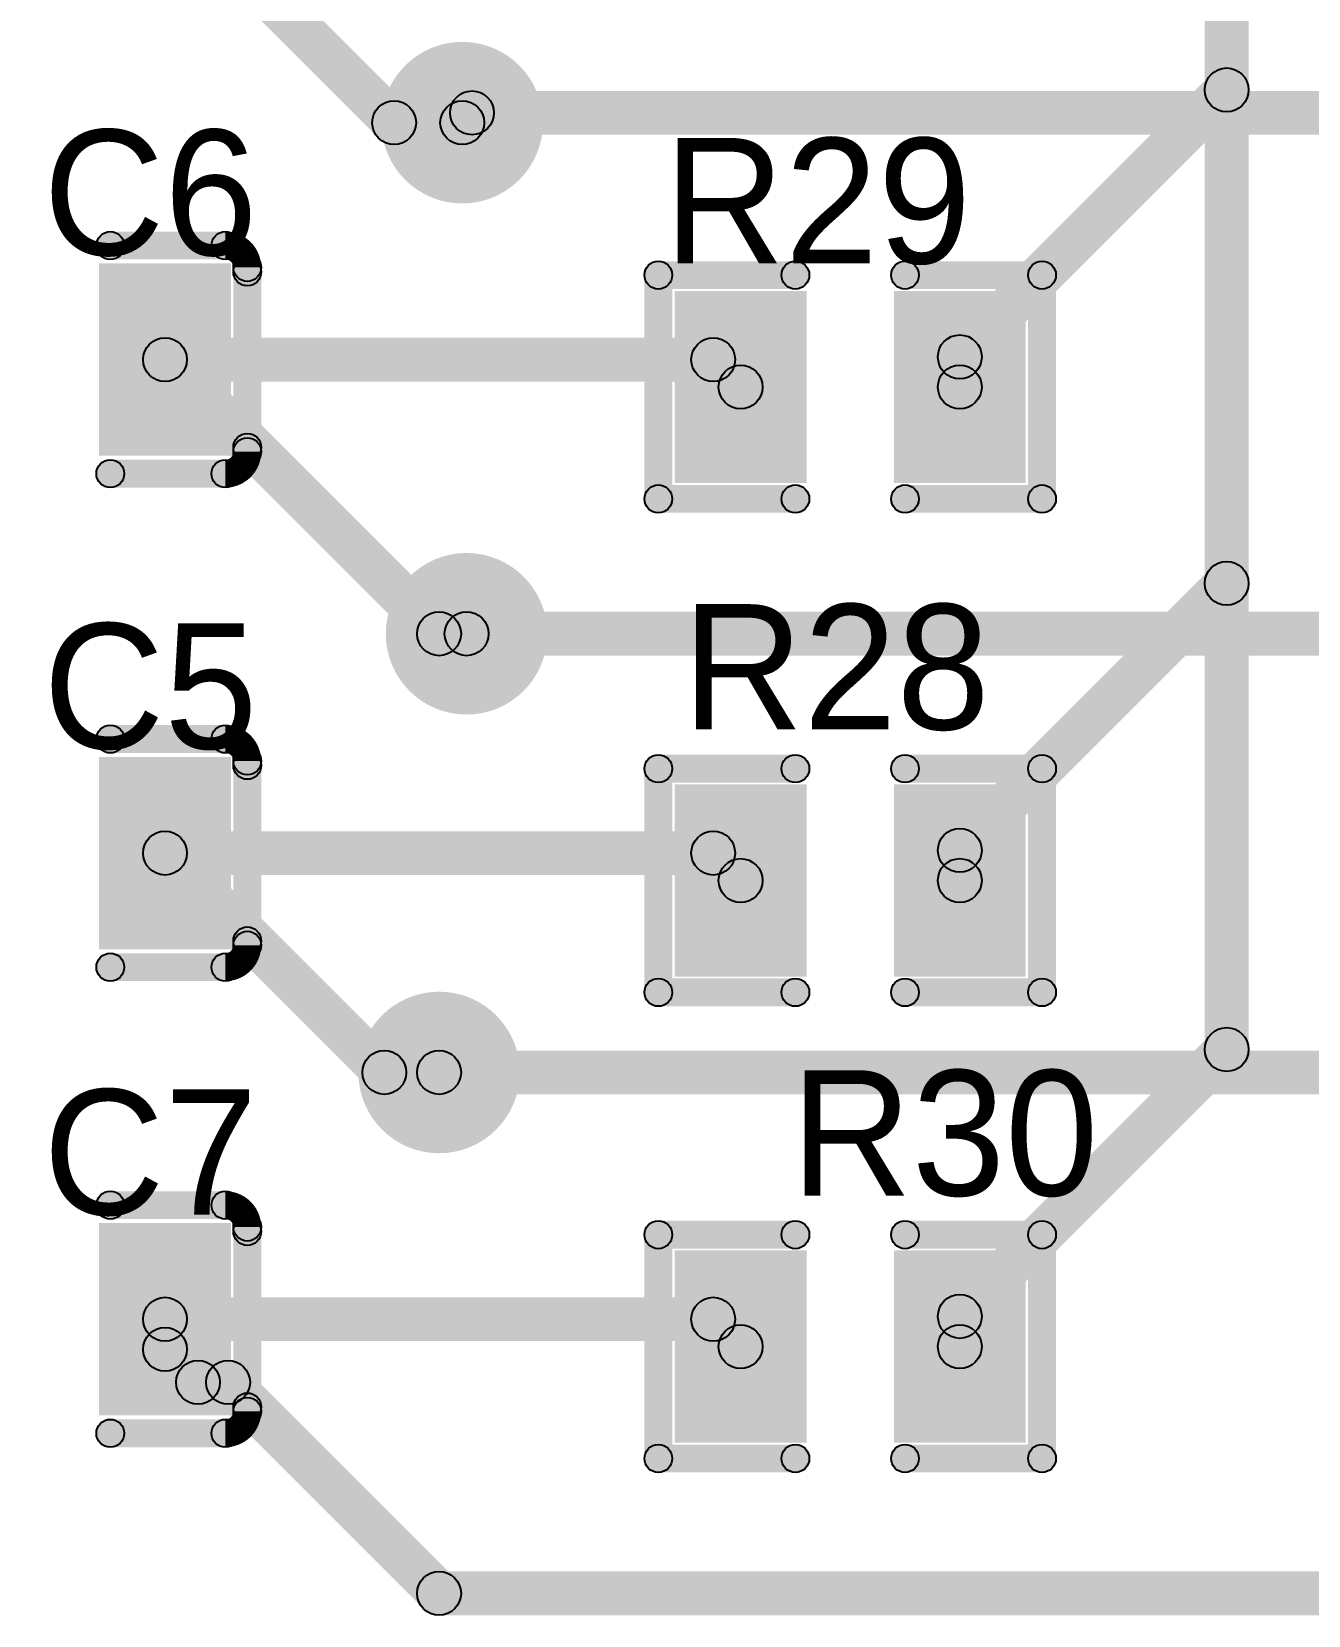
# Model space of a CAD drawing. Header units: millimetres. Extents: x 1.24 to 8.03, y 2.12 to 7.05.
# Drawn here: x 6.192 to 6.651, y 5.287 to 5.856 of the extents above; entities that cross this region are included whole.
import ezdxf

# ---------------------------------------------------------------- set-up
doc = ezdxf.new("R2010")
doc.units = ezdxf.units.MM
doc.header["$MEASUREMENT"] = 0
for name, color, linetype in [('BottomLayer', 5, 'Continuous'), ('BottomSolder', 6, 'Continuous'), ('TopLayer', 1, 'Continuous'), ('TopOverlay', 2, 'Continuous'), ('TopPaste', 8, 'Continuous'), ('TopSolder', 216, 'Continuous'), ('ViaHoleLayer', 16, 'Continuous')]:
    doc.layers.add(name, color=color, linetype=linetype)

# ---------------------------------------------------------------- blocks, each defined once
blk = doc.blocks.new('C0805_32')
at = {"layer": 'TopLayer'}
for points in [[(-0.059055, 0.030512), (-0.019685, 0.030512), (-0.019685, -0.030512), (-0.059055, -0.030512)], [(0.019685, 0.030512), (0.059055, 0.030512), (0.059055, -0.030512), (0.019685, -0.030512)]]:
    blk.add_hatch(color=1, dxfattribs=at).paths.add_polyline_path(points)
at = {"layer": 'TopOverlay'}
h = blk.add_hatch(color=2, dxfattribs=at)
edge = h.paths.add_edge_path()
edge.add_arc((-0.061023, 0.040945), 0.005, 0, 360)
h = blk.add_hatch(color=2, dxfattribs=at)
edge = h.paths.add_edge_path()
edge.add_arc((-0.061023, 0.040945), 0.005, 0, 360)
for points in [[(-0.061023, 0.035945), (-0.061023, 0.045945), (-0.019685, 0.045945), (-0.019685, 0.035945)], [(0.019685, 0.035945), (0.019685, 0.045945), (0.061023, 0.045945), (0.061023, 0.035945)], [(-0.063899, 0.031497), (-0.073899, 0.031497), (-0.073899, 0.033069), (-0.063899, 0.033069)], [(-0.063899, 0.031497), (-0.073899, 0.031497), (-0.073899, 0.032281), (-0.063899, 0.032281)], [(-0.073899, 0.031497), (-0.063899, 0.031497), (-0.063898, -0.031497), (-0.073898, -0.031497)], [(0.073899, 0.031497), (0.063899, 0.031497), (0.063899, 0.033069), (0.073899, 0.033069)], [(0.073899, -0.031496), (0.063899, -0.031496), (0.063899, 0.031497), (0.073899, 0.031497)], [(-0.063898, -0.03307), (-0.073898, -0.03307), (-0.073898, -0.031497), (-0.063898, -0.031497)], [(0.073899, -0.033069), (0.063899, -0.033069), (0.063899, -0.031496), (0.073899, -0.031496)], [(-0.061023, -0.045945), (-0.061023, -0.035945), (-0.019685, -0.035945), (-0.019685, -0.045945)], [(0.019685, -0.045945), (0.019685, -0.035945), (0.061023, -0.035945), (0.061023, -0.045945)]]:
    blk.add_hatch(color=2, dxfattribs=at).paths.add_polyline_path(points)
h = blk.add_hatch(color=2, dxfattribs=at)
edge = h.paths.add_edge_path()
edge.add_arc((-0.019685, 0.040945), 0.005, 0, 360)
h = blk.add_hatch(color=2, dxfattribs=at)
edge = h.paths.add_edge_path()
edge.add_arc((0.019685, 0.040945), 0.005, 0, 360)
h = blk.add_hatch(color=2, dxfattribs=at)
edge = h.paths.add_edge_path()
edge.add_arc((0.061023, 0.040945), 0.005, 0, 360)
h = blk.add_hatch(color=2, dxfattribs=at)
edge = h.paths.add_edge_path()
edge.add_arc((0.061023, 0.040945), 0.005, 0, 360)
h = blk.add_hatch(color=2, dxfattribs=at)
edge = h.paths.add_edge_path()
edge.add_arc((-0.068899, 0.033069), 0.005, 0, 360)
h = blk.add_hatch(color=2, dxfattribs=at)
edge = h.paths.add_edge_path()
edge.add_arc((-0.068899, 0.033069), 0.005, 0, 360)
h = blk.add_hatch(color=2, dxfattribs=at)
edge = h.paths.add_edge_path()
edge.add_arc((-0.068899, 0.032281), 0.005, 0, 360)
h = blk.add_hatch(color=2, dxfattribs=at)
edge = h.paths.add_edge_path()
edge.add_arc((-0.068899, 0.031497), 0.005, 0, 360)
h = blk.add_hatch(color=2, dxfattribs=at)
edge = h.paths.add_edge_path()
edge.add_arc((-0.068899, 0.031497), 0.005, 0, 360)
h = blk.add_hatch(color=2, dxfattribs=at)
edge = h.paths.add_edge_path()
edge.add_arc((-0.068899, 0.031497), 0.005, 0, 360)
h = blk.add_hatch(color=2, dxfattribs=at)
edge = h.paths.add_edge_path()
edge.add_arc((0.068899, 0.033069), 0.005, 0, 360)
h = blk.add_hatch(color=2, dxfattribs=at)
edge = h.paths.add_edge_path()
edge.add_arc((0.068899, 0.033069), 0.005, 0, 360)
h = blk.add_hatch(color=2, dxfattribs=at)
edge = h.paths.add_edge_path()
edge.add_arc((0.068899, 0.031497), 0.005, 0, 360)
h = blk.add_hatch(color=2, dxfattribs=at)
edge = h.paths.add_edge_path()
edge.add_arc((0.068899, 0.031497), 0.005, 0, 360)
h = blk.add_hatch(color=2, dxfattribs=at)
edge = h.paths.add_edge_path()
edge.add_arc((-0.068898, -0.031497), 0.005, 0, 360)
h = blk.add_hatch(color=2, dxfattribs=at)
edge = h.paths.add_edge_path()
edge.add_arc((-0.068898, -0.031497), 0.005, 0, 360)
h = blk.add_hatch(color=2, dxfattribs=at)
edge = h.paths.add_edge_path()
edge.add_arc((-0.068898, -0.03307), 0.005, 0, 360)
h = blk.add_hatch(color=2, dxfattribs=at)
edge = h.paths.add_edge_path()
edge.add_arc((-0.068898, -0.03307), 0.005, 0, 360)
h = blk.add_hatch(color=2, dxfattribs=at)
edge = h.paths.add_edge_path()
edge.add_arc((0.068899, -0.031496), 0.005, 0, 360)
h = blk.add_hatch(color=2, dxfattribs=at)
edge = h.paths.add_edge_path()
edge.add_arc((0.068899, -0.031496), 0.005, 0, 360)
h = blk.add_hatch(color=2, dxfattribs=at)
edge = h.paths.add_edge_path()
edge.add_arc((0.068899, -0.033069), 0.005, 0, 360)
h = blk.add_hatch(color=2, dxfattribs=at)
edge = h.paths.add_edge_path()
edge.add_arc((0.068899, -0.033069), 0.005, 0, 360)
h = blk.add_hatch(color=2, dxfattribs=at)
edge = h.paths.add_edge_path()
edge.add_arc((-0.061023, -0.040945), 0.005, 0, 360)
h = blk.add_hatch(color=2, dxfattribs=at)
edge = h.paths.add_edge_path()
edge.add_arc((-0.061023, -0.040945), 0.005, 0, 360)
h = blk.add_hatch(color=2, dxfattribs=at)
edge = h.paths.add_edge_path()
edge.add_arc((-0.019685, -0.040945), 0.005, 0, 360)
h = blk.add_hatch(color=2, dxfattribs=at)
edge = h.paths.add_edge_path()
edge.add_arc((0.019685, -0.040945), 0.005, 0, 360)
h = blk.add_hatch(color=2, dxfattribs=at)
edge = h.paths.add_edge_path()
edge.add_arc((0.061023, -0.040945), 0.005, 0, 360)
h = blk.add_hatch(color=2, dxfattribs=at)
edge = h.paths.add_edge_path()
edge.add_arc((0.061023, -0.040945), 0.005, 0, 360)
at = {"layer": 'TopPaste'}
for points in [[(-0.059055, 0.030512), (-0.019685, 0.030512), (-0.019685, -0.030512), (-0.059055, -0.030512)], [(0.019685, 0.030512), (0.059055, 0.030512), (0.059055, -0.030512), (0.019685, -0.030512)]]:
    blk.add_hatch(color=8, dxfattribs=at).paths.add_polyline_path(points)
at = {"layer": 'TopSolder'}
for points in [[(-0.063055, 0.034512), (-0.015685, 0.034512), (-0.015685, -0.034512), (-0.063055, -0.034512)], [(0.015685, 0.034512), (0.063055, 0.034512), (0.063055, -0.034512), (0.015685, -0.034512)]]:
    blk.add_hatch(color=216, dxfattribs=at).paths.add_polyline_path(points)
at = {"layer": 'TopOverlay', "const_width": 0.01}
for points in [[(-0.068899, 0.033069, -0.4142136), (-0.061023, 0.040945)], [(0.061023, 0.040945, -0.4142136), (0.068899, 0.033069)], [(-0.061023, -0.040945, -0.4142136), (-0.068898, -0.03307)], [(0.068899, -0.033069, -0.4142136), (0.061023, -0.040945)]]:
    blk.add_lwpolyline(points, format="xyb", dxfattribs=at)
at = {"layer": 'TopOverlay'}
for centre in [(-0.061023, 0.040945), (-0.061023, 0.040945), (-0.019685, 0.040945), (0.019685, 0.040945), (0.061023, 0.040945), (0.061023, 0.040945), (-0.068899, 0.033069), (-0.068899, 0.033069), (-0.068899, 0.032281), (-0.068899, 0.031497), (-0.068899, 0.031497), (-0.068899, 0.031497), (0.068899, 0.033069), (0.068899, 0.033069), (0.068899, 0.031497), (0.068899, 0.031497), (-0.068898, -0.031497), (-0.068898, -0.031497), (-0.068898, -0.03307), (-0.068898, -0.03307), (0.068899, -0.031496), (0.068899, -0.031496), (0.068899, -0.033069), (0.068899, -0.033069), (-0.061023, -0.040945), (-0.061023, -0.040945), (-0.019685, -0.040945), (0.019685, -0.040945), (0.061023, -0.040945), (0.061023, -0.040945)]:
    blk.add_circle(centre, 0.005, dxfattribs=at)
blk = doc.blocks.new('C0805_33')
at = {"layer": 'TopLayer'}
for points in [[(-0.059055, 0.030512), (-0.019685, 0.030512), (-0.019685, -0.030512), (-0.059055, -0.030512)], [(0.019685, 0.030512), (0.059055, 0.030512), (0.059055, -0.030512), (0.019685, -0.030512)]]:
    blk.add_hatch(color=1, dxfattribs=at).paths.add_polyline_path(points)
at = {"layer": 'TopOverlay'}
h = blk.add_hatch(color=2, dxfattribs=at)
edge = h.paths.add_edge_path()
edge.add_arc((-0.061023, 0.040945), 0.005, 0, 360)
h = blk.add_hatch(color=2, dxfattribs=at)
edge = h.paths.add_edge_path()
edge.add_arc((-0.061023, 0.040945), 0.005, 0, 360)
for points in [[(-0.061023, 0.035945), (-0.061023, 0.045945), (-0.019685, 0.045945), (-0.019685, 0.035945)], [(0.019685, 0.035945), (0.019685, 0.045945), (0.061023, 0.045945), (0.061023, 0.035945)], [(-0.063899, 0.031497), (-0.073899, 0.031497), (-0.073899, 0.033069), (-0.063899, 0.033069)], [(-0.063899, 0.031497), (-0.073899, 0.031497), (-0.073899, 0.032281), (-0.063899, 0.032281)], [(-0.073899, 0.031497), (-0.063899, 0.031497), (-0.063898, -0.031497), (-0.073898, -0.031497)], [(0.073899, 0.031497), (0.063899, 0.031497), (0.063899, 0.033069), (0.073899, 0.033069)], [(0.073899, -0.031496), (0.063899, -0.031496), (0.063899, 0.031497), (0.073899, 0.031497)], [(-0.063898, -0.03307), (-0.073898, -0.03307), (-0.073898, -0.031497), (-0.063898, -0.031497)], [(0.073899, -0.033069), (0.063899, -0.033069), (0.063899, -0.031496), (0.073899, -0.031496)], [(-0.061023, -0.045945), (-0.061023, -0.035945), (-0.019685, -0.035945), (-0.019685, -0.045945)], [(0.019685, -0.045945), (0.019685, -0.035945), (0.061023, -0.035945), (0.061023, -0.045945)]]:
    blk.add_hatch(color=2, dxfattribs=at).paths.add_polyline_path(points)
h = blk.add_hatch(color=2, dxfattribs=at)
edge = h.paths.add_edge_path()
edge.add_arc((-0.019685, 0.040945), 0.005, 0, 360)
h = blk.add_hatch(color=2, dxfattribs=at)
edge = h.paths.add_edge_path()
edge.add_arc((0.019685, 0.040945), 0.005, 0, 360)
h = blk.add_hatch(color=2, dxfattribs=at)
edge = h.paths.add_edge_path()
edge.add_arc((0.061023, 0.040945), 0.005, 0, 360)
h = blk.add_hatch(color=2, dxfattribs=at)
edge = h.paths.add_edge_path()
edge.add_arc((0.061023, 0.040945), 0.005, 0, 360)
h = blk.add_hatch(color=2, dxfattribs=at)
edge = h.paths.add_edge_path()
edge.add_arc((-0.068899, 0.033069), 0.005, 0, 360)
h = blk.add_hatch(color=2, dxfattribs=at)
edge = h.paths.add_edge_path()
edge.add_arc((-0.068899, 0.033069), 0.005, 0, 360)
h = blk.add_hatch(color=2, dxfattribs=at)
edge = h.paths.add_edge_path()
edge.add_arc((-0.068899, 0.032281), 0.005, 0, 360)
h = blk.add_hatch(color=2, dxfattribs=at)
edge = h.paths.add_edge_path()
edge.add_arc((-0.068899, 0.031497), 0.005, 0, 360)
h = blk.add_hatch(color=2, dxfattribs=at)
edge = h.paths.add_edge_path()
edge.add_arc((-0.068899, 0.031497), 0.005, 0, 360)
h = blk.add_hatch(color=2, dxfattribs=at)
edge = h.paths.add_edge_path()
edge.add_arc((-0.068899, 0.031497), 0.005, 0, 360)
h = blk.add_hatch(color=2, dxfattribs=at)
edge = h.paths.add_edge_path()
edge.add_arc((0.068899, 0.033069), 0.005, 0, 360)
h = blk.add_hatch(color=2, dxfattribs=at)
edge = h.paths.add_edge_path()
edge.add_arc((0.068899, 0.033069), 0.005, 0, 360)
h = blk.add_hatch(color=2, dxfattribs=at)
edge = h.paths.add_edge_path()
edge.add_arc((0.068899, 0.031497), 0.005, 0, 360)
h = blk.add_hatch(color=2, dxfattribs=at)
edge = h.paths.add_edge_path()
edge.add_arc((0.068899, 0.031497), 0.005, 0, 360)
h = blk.add_hatch(color=2, dxfattribs=at)
edge = h.paths.add_edge_path()
edge.add_arc((-0.068898, -0.031497), 0.005, 0, 360)
h = blk.add_hatch(color=2, dxfattribs=at)
edge = h.paths.add_edge_path()
edge.add_arc((-0.068898, -0.031497), 0.005, 0, 360)
h = blk.add_hatch(color=2, dxfattribs=at)
edge = h.paths.add_edge_path()
edge.add_arc((-0.068898, -0.03307), 0.005, 0, 360)
h = blk.add_hatch(color=2, dxfattribs=at)
edge = h.paths.add_edge_path()
edge.add_arc((-0.068898, -0.03307), 0.005, 0, 360)
h = blk.add_hatch(color=2, dxfattribs=at)
edge = h.paths.add_edge_path()
edge.add_arc((0.068899, -0.031496), 0.005, 0, 360)
h = blk.add_hatch(color=2, dxfattribs=at)
edge = h.paths.add_edge_path()
edge.add_arc((0.068899, -0.031496), 0.005, 0, 360)
h = blk.add_hatch(color=2, dxfattribs=at)
edge = h.paths.add_edge_path()
edge.add_arc((0.068899, -0.033069), 0.005, 0, 360)
h = blk.add_hatch(color=2, dxfattribs=at)
edge = h.paths.add_edge_path()
edge.add_arc((0.068899, -0.033069), 0.005, 0, 360)
h = blk.add_hatch(color=2, dxfattribs=at)
edge = h.paths.add_edge_path()
edge.add_arc((-0.061023, -0.040945), 0.005, 0, 360)
h = blk.add_hatch(color=2, dxfattribs=at)
edge = h.paths.add_edge_path()
edge.add_arc((-0.061023, -0.040945), 0.005, 0, 360)
h = blk.add_hatch(color=2, dxfattribs=at)
edge = h.paths.add_edge_path()
edge.add_arc((-0.019685, -0.040945), 0.005, 0, 360)
h = blk.add_hatch(color=2, dxfattribs=at)
edge = h.paths.add_edge_path()
edge.add_arc((0.019685, -0.040945), 0.005, 0, 360)
h = blk.add_hatch(color=2, dxfattribs=at)
edge = h.paths.add_edge_path()
edge.add_arc((0.061023, -0.040945), 0.005, 0, 360)
h = blk.add_hatch(color=2, dxfattribs=at)
edge = h.paths.add_edge_path()
edge.add_arc((0.061023, -0.040945), 0.005, 0, 360)
at = {"layer": 'TopPaste'}
for points in [[(-0.059055, 0.030512), (-0.019685, 0.030512), (-0.019685, -0.030512), (-0.059055, -0.030512)], [(0.019685, 0.030512), (0.059055, 0.030512), (0.059055, -0.030512), (0.019685, -0.030512)]]:
    blk.add_hatch(color=8, dxfattribs=at).paths.add_polyline_path(points)
at = {"layer": 'TopSolder'}
for points in [[(-0.063055, 0.034512), (-0.015685, 0.034512), (-0.015685, -0.034512), (-0.063055, -0.034512)], [(0.015685, 0.034512), (0.063055, 0.034512), (0.063055, -0.034512), (0.015685, -0.034512)]]:
    blk.add_hatch(color=216, dxfattribs=at).paths.add_polyline_path(points)
at = {"layer": 'TopOverlay', "const_width": 0.01}
for points in [[(-0.068899, 0.033069, -0.4142136), (-0.061023, 0.040945)], [(0.061023, 0.040945, -0.4142136), (0.068899, 0.033069)], [(-0.061023, -0.040945, -0.4142136), (-0.068898, -0.03307)], [(0.068899, -0.033069, -0.4142136), (0.061023, -0.040945)]]:
    blk.add_lwpolyline(points, format="xyb", dxfattribs=at)
at = {"layer": 'TopOverlay'}
for centre in [(-0.061023, 0.040945), (-0.061023, 0.040945), (-0.019685, 0.040945), (0.019685, 0.040945), (0.061023, 0.040945), (0.061023, 0.040945), (-0.068899, 0.033069), (-0.068899, 0.033069), (-0.068899, 0.032281), (-0.068899, 0.031497), (-0.068899, 0.031497), (-0.068899, 0.031497), (0.068899, 0.033069), (0.068899, 0.033069), (0.068899, 0.031497), (0.068899, 0.031497), (-0.068898, -0.031497), (-0.068898, -0.031497), (-0.068898, -0.03307), (-0.068898, -0.03307), (0.068899, -0.031496), (0.068899, -0.031496), (0.068899, -0.033069), (0.068899, -0.033069), (-0.061023, -0.040945), (-0.061023, -0.040945), (-0.019685, -0.040945), (0.019685, -0.040945), (0.061023, -0.040945), (0.061023, -0.040945)]:
    blk.add_circle(centre, 0.005, dxfattribs=at)
blk = doc.blocks.new('C0805_34')
at = {"layer": 'TopLayer'}
for points in [[(-0.059055, 0.030512), (-0.019685, 0.030512), (-0.019685, -0.030512), (-0.059055, -0.030512)], [(0.019685, 0.030512), (0.059055, 0.030512), (0.059055, -0.030512), (0.019685, -0.030512)]]:
    blk.add_hatch(color=1, dxfattribs=at).paths.add_polyline_path(points)
at = {"layer": 'TopOverlay'}
h = blk.add_hatch(color=2, dxfattribs=at)
edge = h.paths.add_edge_path()
edge.add_arc((-0.061023, 0.040945), 0.005, 0, 360)
h = blk.add_hatch(color=2, dxfattribs=at)
edge = h.paths.add_edge_path()
edge.add_arc((-0.061023, 0.040945), 0.005, 0, 360)
for points in [[(-0.061023, 0.035945), (-0.061023, 0.045945), (-0.019685, 0.045945), (-0.019685, 0.035945)], [(0.019685, 0.035945), (0.019685, 0.045945), (0.061023, 0.045945), (0.061023, 0.035945)], [(-0.063899, 0.031497), (-0.073899, 0.031497), (-0.073899, 0.033069), (-0.063899, 0.033069)], [(-0.063899, 0.031497), (-0.073899, 0.031497), (-0.073899, 0.032281), (-0.063899, 0.032281)], [(-0.073899, 0.031497), (-0.063899, 0.031497), (-0.063898, -0.031497), (-0.073898, -0.031497)], [(0.073899, 0.031497), (0.063899, 0.031497), (0.063899, 0.033069), (0.073899, 0.033069)], [(0.073899, -0.031496), (0.063899, -0.031496), (0.063899, 0.031497), (0.073899, 0.031497)], [(-0.063898, -0.03307), (-0.073898, -0.03307), (-0.073898, -0.031497), (-0.063898, -0.031497)], [(0.073899, -0.033069), (0.063899, -0.033069), (0.063899, -0.031496), (0.073899, -0.031496)], [(-0.061023, -0.045945), (-0.061023, -0.035945), (-0.019685, -0.035945), (-0.019685, -0.045945)], [(0.019685, -0.045945), (0.019685, -0.035945), (0.061023, -0.035945), (0.061023, -0.045945)]]:
    blk.add_hatch(color=2, dxfattribs=at).paths.add_polyline_path(points)
h = blk.add_hatch(color=2, dxfattribs=at)
edge = h.paths.add_edge_path()
edge.add_arc((-0.019685, 0.040945), 0.005, 0, 360)
h = blk.add_hatch(color=2, dxfattribs=at)
edge = h.paths.add_edge_path()
edge.add_arc((0.019685, 0.040945), 0.005, 0, 360)
h = blk.add_hatch(color=2, dxfattribs=at)
edge = h.paths.add_edge_path()
edge.add_arc((0.061023, 0.040945), 0.005, 0, 360)
h = blk.add_hatch(color=2, dxfattribs=at)
edge = h.paths.add_edge_path()
edge.add_arc((0.061023, 0.040945), 0.005, 0, 360)
h = blk.add_hatch(color=2, dxfattribs=at)
edge = h.paths.add_edge_path()
edge.add_arc((-0.068899, 0.033069), 0.005, 0, 360)
h = blk.add_hatch(color=2, dxfattribs=at)
edge = h.paths.add_edge_path()
edge.add_arc((-0.068899, 0.033069), 0.005, 0, 360)
h = blk.add_hatch(color=2, dxfattribs=at)
edge = h.paths.add_edge_path()
edge.add_arc((-0.068899, 0.032281), 0.005, 0, 360)
h = blk.add_hatch(color=2, dxfattribs=at)
edge = h.paths.add_edge_path()
edge.add_arc((-0.068899, 0.031497), 0.005, 0, 360)
h = blk.add_hatch(color=2, dxfattribs=at)
edge = h.paths.add_edge_path()
edge.add_arc((-0.068899, 0.031497), 0.005, 0, 360)
h = blk.add_hatch(color=2, dxfattribs=at)
edge = h.paths.add_edge_path()
edge.add_arc((-0.068899, 0.031497), 0.005, 0, 360)
h = blk.add_hatch(color=2, dxfattribs=at)
edge = h.paths.add_edge_path()
edge.add_arc((0.068899, 0.033069), 0.005, 0, 360)
h = blk.add_hatch(color=2, dxfattribs=at)
edge = h.paths.add_edge_path()
edge.add_arc((0.068899, 0.033069), 0.005, 0, 360)
h = blk.add_hatch(color=2, dxfattribs=at)
edge = h.paths.add_edge_path()
edge.add_arc((0.068899, 0.031497), 0.005, 0, 360)
h = blk.add_hatch(color=2, dxfattribs=at)
edge = h.paths.add_edge_path()
edge.add_arc((0.068899, 0.031497), 0.005, 0, 360)
h = blk.add_hatch(color=2, dxfattribs=at)
edge = h.paths.add_edge_path()
edge.add_arc((-0.068898, -0.031497), 0.005, 0, 360)
h = blk.add_hatch(color=2, dxfattribs=at)
edge = h.paths.add_edge_path()
edge.add_arc((-0.068898, -0.031497), 0.005, 0, 360)
h = blk.add_hatch(color=2, dxfattribs=at)
edge = h.paths.add_edge_path()
edge.add_arc((-0.068898, -0.03307), 0.005, 0, 360)
h = blk.add_hatch(color=2, dxfattribs=at)
edge = h.paths.add_edge_path()
edge.add_arc((-0.068898, -0.03307), 0.005, 0, 360)
h = blk.add_hatch(color=2, dxfattribs=at)
edge = h.paths.add_edge_path()
edge.add_arc((0.068899, -0.031496), 0.005, 0, 360)
h = blk.add_hatch(color=2, dxfattribs=at)
edge = h.paths.add_edge_path()
edge.add_arc((0.068899, -0.031496), 0.005, 0, 360)
h = blk.add_hatch(color=2, dxfattribs=at)
edge = h.paths.add_edge_path()
edge.add_arc((0.068899, -0.033069), 0.005, 0, 360)
h = blk.add_hatch(color=2, dxfattribs=at)
edge = h.paths.add_edge_path()
edge.add_arc((0.068899, -0.033069), 0.005, 0, 360)
h = blk.add_hatch(color=2, dxfattribs=at)
edge = h.paths.add_edge_path()
edge.add_arc((-0.061023, -0.040945), 0.005, 0, 360)
h = blk.add_hatch(color=2, dxfattribs=at)
edge = h.paths.add_edge_path()
edge.add_arc((-0.061023, -0.040945), 0.005, 0, 360)
h = blk.add_hatch(color=2, dxfattribs=at)
edge = h.paths.add_edge_path()
edge.add_arc((-0.019685, -0.040945), 0.005, 0, 360)
h = blk.add_hatch(color=2, dxfattribs=at)
edge = h.paths.add_edge_path()
edge.add_arc((0.019685, -0.040945), 0.005, 0, 360)
h = blk.add_hatch(color=2, dxfattribs=at)
edge = h.paths.add_edge_path()
edge.add_arc((0.061023, -0.040945), 0.005, 0, 360)
h = blk.add_hatch(color=2, dxfattribs=at)
edge = h.paths.add_edge_path()
edge.add_arc((0.061023, -0.040945), 0.005, 0, 360)
at = {"layer": 'TopPaste'}
for points in [[(-0.059055, 0.030512), (-0.019685, 0.030512), (-0.019685, -0.030512), (-0.059055, -0.030512)], [(0.019685, 0.030512), (0.059055, 0.030512), (0.059055, -0.030512), (0.019685, -0.030512)]]:
    blk.add_hatch(color=8, dxfattribs=at).paths.add_polyline_path(points)
at = {"layer": 'TopSolder'}
for points in [[(-0.063055, 0.034512), (-0.015685, 0.034512), (-0.015685, -0.034512), (-0.063055, -0.034512)], [(0.015685, 0.034512), (0.063055, 0.034512), (0.063055, -0.034512), (0.015685, -0.034512)]]:
    blk.add_hatch(color=216, dxfattribs=at).paths.add_polyline_path(points)
at = {"layer": 'TopOverlay', "const_width": 0.01}
for points in [[(-0.068899, 0.033069, -0.4142136), (-0.061023, 0.040945)], [(0.061023, 0.040945, -0.4142136), (0.068899, 0.033069)], [(-0.061023, -0.040945, -0.4142136), (-0.068898, -0.03307)], [(0.068899, -0.033069, -0.4142136), (0.061023, -0.040945)]]:
    blk.add_lwpolyline(points, format="xyb", dxfattribs=at)
at = {"layer": 'TopOverlay'}
for centre in [(-0.061023, 0.040945), (-0.061023, 0.040945), (-0.019685, 0.040945), (0.019685, 0.040945), (0.061023, 0.040945), (0.061023, 0.040945), (-0.068899, 0.033069), (-0.068899, 0.033069), (-0.068899, 0.032281), (-0.068899, 0.031497), (-0.068899, 0.031497), (-0.068899, 0.031497), (0.068899, 0.033069), (0.068899, 0.033069), (0.068899, 0.031497), (0.068899, 0.031497), (-0.068898, -0.031497), (-0.068898, -0.031497), (-0.068898, -0.03307), (-0.068898, -0.03307), (0.068899, -0.031496), (0.068899, -0.031496), (0.068899, -0.033069), (0.068899, -0.033069), (-0.061023, -0.040945), (-0.061023, -0.040945), (-0.019685, -0.040945), (0.019685, -0.040945), (0.061023, -0.040945), (0.061023, -0.040945)]:
    blk.add_circle(centre, 0.005, dxfattribs=at)
blk = doc.blocks.new('R0805_78')
at = {"layer": 'TopLayer'}
for points in [[(-0.05906, 0.03051), (-0.01969, 0.03051), (-0.01969, -0.03051), (-0.05906, -0.03051)], [(0.01969, 0.03051), (0.05906, 0.03051), (0.05906, -0.03051), (0.01969, -0.03051)]]:
    blk.add_hatch(color=1, dxfattribs=at).paths.add_polyline_path(points)
at = {"layer": 'TopOverlay'}
h = blk.add_hatch(color=2, dxfattribs=at)
edge = h.paths.add_edge_path()
edge.add_arc((-0.0689, 0.04016), 0.005, 0, 360)
h = blk.add_hatch(color=2, dxfattribs=at)
edge = h.paths.add_edge_path()
edge.add_arc((-0.0689, 0.04016), 0.005, 0, 360)
for points in [[(-0.0639, -0.04016), (-0.0739, -0.04016), (-0.0739, 0.04016), (-0.0639, 0.04016)], [(-0.01969, 0.04516), (-0.01969, 0.03516), (-0.0689, 0.03516), (-0.0689, 0.04516)], [(0.0689, 0.04516), (0.0689, 0.03516), (0.01969, 0.03516), (0.01969, 0.04516)], [(0.0639, 0.04016), (0.0739, 0.04016), (0.0739, -0.04016), (0.0639, -0.04016)], [(-0.01969, -0.03516), (-0.01969, -0.04516), (-0.0689, -0.04516), (-0.0689, -0.03516)], [(0.0689, -0.03516), (0.0689, -0.04516), (0.01969, -0.04516), (0.01969, -0.03516)]]:
    blk.add_hatch(color=2, dxfattribs=at).paths.add_polyline_path(points)
h = blk.add_hatch(color=2, dxfattribs=at)
edge = h.paths.add_edge_path()
edge.add_arc((-0.01969, 0.04016), 0.005, 0, 360)
h = blk.add_hatch(color=2, dxfattribs=at)
edge = h.paths.add_edge_path()
edge.add_arc((0.01969, 0.04016), 0.005, 0, 360)
h = blk.add_hatch(color=2, dxfattribs=at)
edge = h.paths.add_edge_path()
edge.add_arc((0.0689, 0.04016), 0.005, 0, 360)
h = blk.add_hatch(color=2, dxfattribs=at)
edge = h.paths.add_edge_path()
edge.add_arc((0.0689, 0.04016), 0.005, 0, 360)
h = blk.add_hatch(color=2, dxfattribs=at)
edge = h.paths.add_edge_path()
edge.add_arc((-0.0689, -0.04016), 0.005, 0, 360)
h = blk.add_hatch(color=2, dxfattribs=at)
edge = h.paths.add_edge_path()
edge.add_arc((-0.0689, -0.04016), 0.005, 0, 360)
h = blk.add_hatch(color=2, dxfattribs=at)
edge = h.paths.add_edge_path()
edge.add_arc((-0.01969, -0.04016), 0.005, 0, 360)
h = blk.add_hatch(color=2, dxfattribs=at)
edge = h.paths.add_edge_path()
edge.add_arc((0.01969, -0.04016), 0.005, 0, 360)
h = blk.add_hatch(color=2, dxfattribs=at)
edge = h.paths.add_edge_path()
edge.add_arc((0.0689, -0.04016), 0.005, 0, 360)
h = blk.add_hatch(color=2, dxfattribs=at)
edge = h.paths.add_edge_path()
edge.add_arc((0.0689, -0.04016), 0.005, 0, 360)
at = {"layer": 'TopPaste'}
for points in [[(-0.05906, 0.03051), (-0.01969, 0.03051), (-0.01969, -0.03051), (-0.05906, -0.03051)], [(0.01969, 0.03051), (0.05906, 0.03051), (0.05906, -0.03051), (0.01969, -0.03051)]]:
    blk.add_hatch(color=8, dxfattribs=at).paths.add_polyline_path(points)
at = {"layer": 'TopSolder'}
for points in [[(-0.06305, 0.03451), (-0.01569, 0.03451), (-0.01569, -0.03451), (-0.06305, -0.03451)], [(0.01569, 0.03451), (0.06305, 0.03451), (0.06305, -0.03451), (0.01569, -0.03451)]]:
    blk.add_hatch(color=216, dxfattribs=at).paths.add_polyline_path(points)
at = {"layer": 'TopOverlay'}
for centre in [(-0.0689, 0.04016), (-0.0689, 0.04016), (-0.01969, 0.04016), (0.01969, 0.04016), (0.0689, 0.04016), (0.0689, 0.04016), (-0.0689, -0.04016), (-0.0689, -0.04016), (-0.01969, -0.04016), (0.01969, -0.04016), (0.0689, -0.04016), (0.0689, -0.04016)]:
    blk.add_circle(centre, 0.005, dxfattribs=at)
blk = doc.blocks.new('R0805_79')
at = {"layer": 'TopLayer'}
for points in [[(-0.05906, 0.03051), (-0.01969, 0.03051), (-0.01969, -0.03051), (-0.05906, -0.03051)], [(0.01969, 0.03051), (0.05906, 0.03051), (0.05906, -0.03051), (0.01969, -0.03051)]]:
    blk.add_hatch(color=1, dxfattribs=at).paths.add_polyline_path(points)
at = {"layer": 'TopOverlay'}
h = blk.add_hatch(color=2, dxfattribs=at)
edge = h.paths.add_edge_path()
edge.add_arc((-0.0689, 0.04016), 0.005, 0, 360)
h = blk.add_hatch(color=2, dxfattribs=at)
edge = h.paths.add_edge_path()
edge.add_arc((-0.0689, 0.04016), 0.005, 0, 360)
for points in [[(-0.0639, -0.04016), (-0.0739, -0.04016), (-0.0739, 0.04016), (-0.0639, 0.04016)], [(-0.01969, 0.04516), (-0.01969, 0.03516), (-0.0689, 0.03516), (-0.0689, 0.04516)], [(0.0689, 0.04516), (0.0689, 0.03516), (0.01969, 0.03516), (0.01969, 0.04516)], [(0.0639, 0.04016), (0.0739, 0.04016), (0.0739, -0.04016), (0.0639, -0.04016)], [(-0.01969, -0.03516), (-0.01969, -0.04516), (-0.0689, -0.04516), (-0.0689, -0.03516)], [(0.0689, -0.03516), (0.0689, -0.04516), (0.01969, -0.04516), (0.01969, -0.03516)]]:
    blk.add_hatch(color=2, dxfattribs=at).paths.add_polyline_path(points)
h = blk.add_hatch(color=2, dxfattribs=at)
edge = h.paths.add_edge_path()
edge.add_arc((-0.01969, 0.04016), 0.005, 0, 360)
h = blk.add_hatch(color=2, dxfattribs=at)
edge = h.paths.add_edge_path()
edge.add_arc((0.01969, 0.04016), 0.005, 0, 360)
h = blk.add_hatch(color=2, dxfattribs=at)
edge = h.paths.add_edge_path()
edge.add_arc((0.0689, 0.04016), 0.005, 0, 360)
h = blk.add_hatch(color=2, dxfattribs=at)
edge = h.paths.add_edge_path()
edge.add_arc((0.0689, 0.04016), 0.005, 0, 360)
h = blk.add_hatch(color=2, dxfattribs=at)
edge = h.paths.add_edge_path()
edge.add_arc((-0.0689, -0.04016), 0.005, 0, 360)
h = blk.add_hatch(color=2, dxfattribs=at)
edge = h.paths.add_edge_path()
edge.add_arc((-0.0689, -0.04016), 0.005, 0, 360)
h = blk.add_hatch(color=2, dxfattribs=at)
edge = h.paths.add_edge_path()
edge.add_arc((-0.01969, -0.04016), 0.005, 0, 360)
h = blk.add_hatch(color=2, dxfattribs=at)
edge = h.paths.add_edge_path()
edge.add_arc((0.01969, -0.04016), 0.005, 0, 360)
h = blk.add_hatch(color=2, dxfattribs=at)
edge = h.paths.add_edge_path()
edge.add_arc((0.0689, -0.04016), 0.005, 0, 360)
h = blk.add_hatch(color=2, dxfattribs=at)
edge = h.paths.add_edge_path()
edge.add_arc((0.0689, -0.04016), 0.005, 0, 360)
at = {"layer": 'TopPaste'}
for points in [[(-0.05906, 0.03051), (-0.01969, 0.03051), (-0.01969, -0.03051), (-0.05906, -0.03051)], [(0.01969, 0.03051), (0.05906, 0.03051), (0.05906, -0.03051), (0.01969, -0.03051)]]:
    blk.add_hatch(color=8, dxfattribs=at).paths.add_polyline_path(points)
at = {"layer": 'TopSolder'}
for points in [[(-0.06305, 0.03451), (-0.01569, 0.03451), (-0.01569, -0.03451), (-0.06305, -0.03451)], [(0.01569, 0.03451), (0.06305, 0.03451), (0.06305, -0.03451), (0.01569, -0.03451)]]:
    blk.add_hatch(color=216, dxfattribs=at).paths.add_polyline_path(points)
at = {"layer": 'TopOverlay'}
for centre in [(-0.0689, 0.04016), (-0.0689, 0.04016), (-0.01969, 0.04016), (0.01969, 0.04016), (0.0689, 0.04016), (0.0689, 0.04016), (-0.0689, -0.04016), (-0.0689, -0.04016), (-0.01969, -0.04016), (0.01969, -0.04016), (0.0689, -0.04016), (0.0689, -0.04016)]:
    blk.add_circle(centre, 0.005, dxfattribs=at)
blk = doc.blocks.new('R0805_80')
at = {"layer": 'TopLayer'}
for points in [[(-0.05906, 0.03051), (-0.01969, 0.03051), (-0.01969, -0.03051), (-0.05906, -0.03051)], [(0.01969, 0.03051), (0.05906, 0.03051), (0.05906, -0.03051), (0.01969, -0.03051)]]:
    blk.add_hatch(color=1, dxfattribs=at).paths.add_polyline_path(points)
at = {"layer": 'TopOverlay'}
h = blk.add_hatch(color=2, dxfattribs=at)
edge = h.paths.add_edge_path()
edge.add_arc((-0.0689, 0.04016), 0.005, 0, 360)
h = blk.add_hatch(color=2, dxfattribs=at)
edge = h.paths.add_edge_path()
edge.add_arc((-0.0689, 0.04016), 0.005, 0, 360)
for points in [[(-0.0639, -0.04016), (-0.0739, -0.04016), (-0.0739, 0.04016), (-0.0639, 0.04016)], [(-0.01969, 0.04516), (-0.01969, 0.03516), (-0.0689, 0.03516), (-0.0689, 0.04516)], [(0.0689, 0.04516), (0.0689, 0.03516), (0.01969, 0.03516), (0.01969, 0.04516)], [(0.0639, 0.04016), (0.0739, 0.04016), (0.0739, -0.04016), (0.0639, -0.04016)], [(-0.01969, -0.03516), (-0.01969, -0.04516), (-0.0689, -0.04516), (-0.0689, -0.03516)], [(0.0689, -0.03516), (0.0689, -0.04516), (0.01969, -0.04516), (0.01969, -0.03516)]]:
    blk.add_hatch(color=2, dxfattribs=at).paths.add_polyline_path(points)
h = blk.add_hatch(color=2, dxfattribs=at)
edge = h.paths.add_edge_path()
edge.add_arc((-0.01969, 0.04016), 0.005, 0, 360)
h = blk.add_hatch(color=2, dxfattribs=at)
edge = h.paths.add_edge_path()
edge.add_arc((0.01969, 0.04016), 0.005, 0, 360)
h = blk.add_hatch(color=2, dxfattribs=at)
edge = h.paths.add_edge_path()
edge.add_arc((0.0689, 0.04016), 0.005, 0, 360)
h = blk.add_hatch(color=2, dxfattribs=at)
edge = h.paths.add_edge_path()
edge.add_arc((0.0689, 0.04016), 0.005, 0, 360)
h = blk.add_hatch(color=2, dxfattribs=at)
edge = h.paths.add_edge_path()
edge.add_arc((-0.0689, -0.04016), 0.005, 0, 360)
h = blk.add_hatch(color=2, dxfattribs=at)
edge = h.paths.add_edge_path()
edge.add_arc((-0.0689, -0.04016), 0.005, 0, 360)
h = blk.add_hatch(color=2, dxfattribs=at)
edge = h.paths.add_edge_path()
edge.add_arc((-0.01969, -0.04016), 0.005, 0, 360)
h = blk.add_hatch(color=2, dxfattribs=at)
edge = h.paths.add_edge_path()
edge.add_arc((0.01969, -0.04016), 0.005, 0, 360)
h = blk.add_hatch(color=2, dxfattribs=at)
edge = h.paths.add_edge_path()
edge.add_arc((0.0689, -0.04016), 0.005, 0, 360)
h = blk.add_hatch(color=2, dxfattribs=at)
edge = h.paths.add_edge_path()
edge.add_arc((0.0689, -0.04016), 0.005, 0, 360)
at = {"layer": 'TopPaste'}
for points in [[(-0.05906, 0.03051), (-0.01969, 0.03051), (-0.01969, -0.03051), (-0.05906, -0.03051)], [(0.01969, 0.03051), (0.05906, 0.03051), (0.05906, -0.03051), (0.01969, -0.03051)]]:
    blk.add_hatch(color=8, dxfattribs=at).paths.add_polyline_path(points)
at = {"layer": 'TopSolder'}
for points in [[(-0.06305, 0.03451), (-0.01569, 0.03451), (-0.01569, -0.03451), (-0.06305, -0.03451)], [(0.01569, 0.03451), (0.06305, 0.03451), (0.06305, -0.03451), (0.01569, -0.03451)]]:
    blk.add_hatch(color=216, dxfattribs=at).paths.add_polyline_path(points)
at = {"layer": 'TopOverlay'}
for centre in [(-0.0689, 0.04016), (-0.0689, 0.04016), (-0.01969, 0.04016), (0.01969, 0.04016), (0.0689, 0.04016), (0.0689, 0.04016), (-0.0689, -0.04016), (-0.0689, -0.04016), (-0.01969, -0.04016), (0.01969, -0.04016), (0.0689, -0.04016), (0.0689, -0.04016)]:
    blk.add_circle(centre, 0.005, dxfattribs=at)

msp = doc.modelspace()

# ---------------------------------------------------------------- hatches: boundary and pattern name
at = {"layer": 'BottomLayer'}
h = msp.add_hatch(color=5, dxfattribs=at)
edge = h.paths.add_edge_path()
edge.add_arc((6.34688, 5.82324), 0.025, 0, 360)
h = msp.add_hatch(color=5, dxfattribs=at)
edge = h.paths.add_edge_path()
edge.add_arc((6.35041, 5.82677), 0.00787, 0, 360)
h = msp.add_hatch(color=5, dxfattribs=at)
edge = h.paths.add_edge_path()
edge.add_arc((6.35041, 5.82677), 0.00787, 0, 360)
for points in [[(6.35041, 5.8189), (6.35041, 5.83465), (6.72244, 5.83465), (6.72244, 5.8189)], [(6.35245, 5.81768), (6.34132, 5.82881), (6.34484, 5.83234), (6.35598, 5.8212)], [(6.34843, 5.63189), (6.34843, 5.64764), (6.72669, 5.64764), (6.72669, 5.63189)], [(6.33858, 5.47441), (6.33858, 5.49016), (6.71202, 5.49016), (6.71202, 5.47441)]]:
    msp.add_hatch(color=5, dxfattribs=at).paths.add_polyline_path(points)
h = msp.add_hatch(color=5, dxfattribs=at)
edge = h.paths.add_edge_path()
edge.add_arc((6.34688, 5.82324), 0.00787, 0, 360)
h = msp.add_hatch(color=5, dxfattribs=at)
edge = h.paths.add_edge_path()
edge.add_arc((6.34843, 5.63976), 0.025, 0, 360)
h = msp.add_hatch(color=5, dxfattribs=at)
edge = h.paths.add_edge_path()
edge.add_arc((6.34843, 5.63976), 0.00787, 0, 360)
h = msp.add_hatch(color=5, dxfattribs=at)
edge = h.paths.add_edge_path()
edge.add_arc((6.33858, 5.48228), 0.025, 0, 360)
h = msp.add_hatch(color=5, dxfattribs=at)
edge = h.paths.add_edge_path()
edge.add_arc((6.33858, 5.48228), 0.00787, 0, 360)
at = {"layer": 'BottomSolder'}
h = msp.add_hatch(color=6, dxfattribs=at)
edge = h.paths.add_edge_path()
edge.add_arc((6.34688, 5.82324), 0.029, 0, 360)
h = msp.add_hatch(color=6, dxfattribs=at)
edge = h.paths.add_edge_path()
edge.add_arc((6.34843, 5.63976), 0.029, 0, 360)
h = msp.add_hatch(color=6, dxfattribs=at)
edge = h.paths.add_edge_path()
edge.add_arc((6.33858, 5.48228), 0.029, 0, 360)
at = {"layer": 'TopLayer'}
for points in [[(6.6293, 5.83501), (6.61356, 5.83501), (6.61356, 6.01218), (6.6293, 6.01218)], [(6.23459, 5.89994), (6.24573, 5.91108), (6.32799, 5.82881), (6.31686, 5.81768)], [(6.53116, 5.73361), (6.52002, 5.74474), (6.61586, 5.84058), (6.627, 5.82944)], [(6.6293, 5.65785), (6.61356, 5.65785), (6.61356, 5.83501), (6.6293, 5.83501)], [(6.32243, 5.81537), (6.32243, 5.83112), (6.34688, 5.83112), (6.34688, 5.81537)], [(6.23459, 5.73262), (6.24573, 5.74376), (6.34415, 5.64533), (6.33301, 5.6342)], [(6.24016, 5.73032), (6.24016, 5.74606), (6.43701, 5.74606), (6.43701, 5.73032)], [(6.43144, 5.73262), (6.44258, 5.74376), (6.45242, 5.73391), (6.44128, 5.72278)], [(6.53346, 5.72835), (6.51772, 5.72835), (6.51772, 5.73917), (6.53346, 5.73917)], [(6.53116, 5.55644), (6.52002, 5.56758), (6.61586, 5.66342), (6.627, 5.65228)], [(6.6293, 5.49052), (6.61356, 5.49052), (6.61356, 5.65785), (6.6293, 5.65785)], [(6.33858, 5.63189), (6.33858, 5.64764), (6.34843, 5.64764), (6.34843, 5.63189)], [(6.23459, 5.55546), (6.24573, 5.56659), (6.32447, 5.48785), (6.31333, 5.47672)], [(6.24016, 5.55315), (6.24016, 5.5689), (6.43701, 5.5689), (6.43701, 5.55315)], [(6.43144, 5.55546), (6.44258, 5.56659), (6.45242, 5.55675), (6.44128, 5.54561)], [(6.53346, 5.55118), (6.51772, 5.55118), (6.51772, 5.56201), (6.53346, 5.56201)], [(6.53116, 5.38912), (6.52002, 5.40025), (6.61586, 5.49609), (6.627, 5.48496)], [(6.3189, 5.47441), (6.3189, 5.49016), (6.33858, 5.49016), (6.33858, 5.47441)], [(6.24016, 5.38583), (6.24016, 5.40157), (6.43701, 5.40157), (6.43701, 5.38583)], [(6.43144, 5.38813), (6.44258, 5.39927), (6.45242, 5.38943), (6.44128, 5.37829)], [(6.24803, 5.38287), (6.23228, 5.38287), (6.23228, 5.3937), (6.24803, 5.3937)], [(6.53346, 5.38386), (6.51772, 5.38386), (6.51772, 5.39469), (6.53346, 5.39469)], [(6.23459, 5.37731), (6.24573, 5.38844), (6.25754, 5.37663), (6.2464, 5.3655)], [(6.25197, 5.36319), (6.25197, 5.37894), (6.2628, 5.37894), (6.2628, 5.36319)], [(6.25723, 5.3655), (6.26836, 5.37663), (6.34415, 5.30084), (6.33301, 5.28971)], [(6.33858, 5.2874), (6.33858, 5.30315), (6.7126, 5.30315), (6.7126, 5.2874)]]:
    msp.add_hatch(color=1, dxfattribs=at).paths.add_polyline_path(points)
h = msp.add_hatch(color=1, dxfattribs=at)
edge = h.paths.add_edge_path()
edge.add_arc((6.34688, 5.82324), 0.025, 0, 360)
h = msp.add_hatch(color=1, dxfattribs=at)
edge = h.paths.add_edge_path()
edge.add_arc((6.62143, 5.83501), 0.00787, 0, 360)
h = msp.add_hatch(color=1, dxfattribs=at)
edge = h.paths.add_edge_path()
edge.add_arc((6.62143, 5.83501), 0.00787, 0, 360)
h = msp.add_hatch(color=1, dxfattribs=at)
edge = h.paths.add_edge_path()
edge.add_arc((6.62143, 5.83501), 0.00787, 0, 360)
h = msp.add_hatch(color=1, dxfattribs=at)
edge = h.paths.add_edge_path()
edge.add_arc((6.32243, 5.82324), 0.00787, 0, 360)
h = msp.add_hatch(color=1, dxfattribs=at)
edge = h.paths.add_edge_path()
edge.add_arc((6.32243, 5.82324), 0.00787, 0, 360)
h = msp.add_hatch(color=1, dxfattribs=at)
edge = h.paths.add_edge_path()
edge.add_arc((6.34688, 5.82324), 0.00787, 0, 360)
h = msp.add_hatch(color=1, dxfattribs=at)
edge = h.paths.add_edge_path()
edge.add_arc((6.24016, 5.73819), 0.00787, 0, 360)
h = msp.add_hatch(color=1, dxfattribs=at)
edge = h.paths.add_edge_path()
edge.add_arc((6.24016, 5.73819), 0.00787, 0, 360)
h = msp.add_hatch(color=1, dxfattribs=at)
edge = h.paths.add_edge_path()
edge.add_arc((6.43701, 5.73819), 0.00787, 0, 360)
h = msp.add_hatch(color=1, dxfattribs=at)
edge = h.paths.add_edge_path()
edge.add_arc((6.43701, 5.73819), 0.00787, 0, 360)
h = msp.add_hatch(color=1, dxfattribs=at)
edge = h.paths.add_edge_path()
edge.add_arc((6.52559, 5.73917), 0.00787, 0, 360)
h = msp.add_hatch(color=1, dxfattribs=at)
edge = h.paths.add_edge_path()
edge.add_arc((6.52559, 5.73917), 0.00787, 0, 360)
h = msp.add_hatch(color=1, dxfattribs=at)
edge = h.paths.add_edge_path()
edge.add_arc((6.44685, 5.72835), 0.00787, 0, 360)
h = msp.add_hatch(color=1, dxfattribs=at)
edge = h.paths.add_edge_path()
edge.add_arc((6.52559, 5.72835), 0.00787, 0, 360)
h = msp.add_hatch(color=1, dxfattribs=at)
edge = h.paths.add_edge_path()
edge.add_arc((6.34843, 5.63976), 0.025, 0, 360)
h = msp.add_hatch(color=1, dxfattribs=at)
edge = h.paths.add_edge_path()
edge.add_arc((6.62143, 5.65785), 0.00787, 0, 360)
h = msp.add_hatch(color=1, dxfattribs=at)
edge = h.paths.add_edge_path()
edge.add_arc((6.62143, 5.65785), 0.00787, 0, 360)
h = msp.add_hatch(color=1, dxfattribs=at)
edge = h.paths.add_edge_path()
edge.add_arc((6.62143, 5.65785), 0.00787, 0, 360)
h = msp.add_hatch(color=1, dxfattribs=at)
edge = h.paths.add_edge_path()
edge.add_arc((6.33858, 5.63976), 0.00787, 0, 360)
h = msp.add_hatch(color=1, dxfattribs=at)
edge = h.paths.add_edge_path()
edge.add_arc((6.33858, 5.63976), 0.00787, 0, 360)
h = msp.add_hatch(color=1, dxfattribs=at)
edge = h.paths.add_edge_path()
edge.add_arc((6.34843, 5.63976), 0.00787, 0, 360)
h = msp.add_hatch(color=1, dxfattribs=at)
edge = h.paths.add_edge_path()
edge.add_arc((6.24016, 5.56102), 0.00787, 0, 360)
h = msp.add_hatch(color=1, dxfattribs=at)
edge = h.paths.add_edge_path()
edge.add_arc((6.24016, 5.56102), 0.00787, 0, 360)
h = msp.add_hatch(color=1, dxfattribs=at)
edge = h.paths.add_edge_path()
edge.add_arc((6.43701, 5.56102), 0.00787, 0, 360)
h = msp.add_hatch(color=1, dxfattribs=at)
edge = h.paths.add_edge_path()
edge.add_arc((6.43701, 5.56102), 0.00787, 0, 360)
h = msp.add_hatch(color=1, dxfattribs=at)
edge = h.paths.add_edge_path()
edge.add_arc((6.52559, 5.56201), 0.00787, 0, 360)
h = msp.add_hatch(color=1, dxfattribs=at)
edge = h.paths.add_edge_path()
edge.add_arc((6.52559, 5.56201), 0.00787, 0, 360)
h = msp.add_hatch(color=1, dxfattribs=at)
edge = h.paths.add_edge_path()
edge.add_arc((6.44685, 5.55118), 0.00787, 0, 360)
h = msp.add_hatch(color=1, dxfattribs=at)
edge = h.paths.add_edge_path()
edge.add_arc((6.52559, 5.55118), 0.00787, 0, 360)
h = msp.add_hatch(color=1, dxfattribs=at)
edge = h.paths.add_edge_path()
edge.add_arc((6.33858, 5.48228), 0.025, 0, 360)
h = msp.add_hatch(color=1, dxfattribs=at)
edge = h.paths.add_edge_path()
edge.add_arc((6.62143, 5.49052), 0.00787, 0, 360)
h = msp.add_hatch(color=1, dxfattribs=at)
edge = h.paths.add_edge_path()
edge.add_arc((6.62143, 5.49052), 0.00787, 0, 360)
h = msp.add_hatch(color=1, dxfattribs=at)
edge = h.paths.add_edge_path()
edge.add_arc((6.3189, 5.48228), 0.00787, 0, 360)
h = msp.add_hatch(color=1, dxfattribs=at)
edge = h.paths.add_edge_path()
edge.add_arc((6.3189, 5.48228), 0.00787, 0, 360)
h = msp.add_hatch(color=1, dxfattribs=at)
edge = h.paths.add_edge_path()
edge.add_arc((6.33858, 5.48228), 0.00787, 0, 360)
h = msp.add_hatch(color=1, dxfattribs=at)
edge = h.paths.add_edge_path()
edge.add_arc((6.24016, 5.3937), 0.00787, 0, 360)
h = msp.add_hatch(color=1, dxfattribs=at)
edge = h.paths.add_edge_path()
edge.add_arc((6.24016, 5.3937), 0.00787, 0, 360)
h = msp.add_hatch(color=1, dxfattribs=at)
edge = h.paths.add_edge_path()
edge.add_arc((6.43701, 5.3937), 0.00787, 0, 360)
h = msp.add_hatch(color=1, dxfattribs=at)
edge = h.paths.add_edge_path()
edge.add_arc((6.43701, 5.3937), 0.00787, 0, 360)
h = msp.add_hatch(color=1, dxfattribs=at)
edge = h.paths.add_edge_path()
edge.add_arc((6.52559, 5.39469), 0.00787, 0, 360)
h = msp.add_hatch(color=1, dxfattribs=at)
edge = h.paths.add_edge_path()
edge.add_arc((6.52559, 5.39469), 0.00787, 0, 360)
h = msp.add_hatch(color=1, dxfattribs=at)
edge = h.paths.add_edge_path()
edge.add_arc((6.24016, 5.38287), 0.00787, 0, 360)
h = msp.add_hatch(color=1, dxfattribs=at)
edge = h.paths.add_edge_path()
edge.add_arc((6.24016, 5.38287), 0.00787, 0, 360)
h = msp.add_hatch(color=1, dxfattribs=at)
edge = h.paths.add_edge_path()
edge.add_arc((6.44685, 5.38386), 0.00787, 0, 360)
h = msp.add_hatch(color=1, dxfattribs=at)
edge = h.paths.add_edge_path()
edge.add_arc((6.52559, 5.38386), 0.00787, 0, 360)
h = msp.add_hatch(color=1, dxfattribs=at)
edge = h.paths.add_edge_path()
edge.add_arc((6.25197, 5.37106), 0.00787, 0, 360)
h = msp.add_hatch(color=1, dxfattribs=at)
edge = h.paths.add_edge_path()
edge.add_arc((6.25197, 5.37106), 0.00787, 0, 360)
h = msp.add_hatch(color=1, dxfattribs=at)
edge = h.paths.add_edge_path()
edge.add_arc((6.2628, 5.37106), 0.00787, 0, 360)
h = msp.add_hatch(color=1, dxfattribs=at)
edge = h.paths.add_edge_path()
edge.add_arc((6.2628, 5.37106), 0.00787, 0, 360)
h = msp.add_hatch(color=1, dxfattribs=at)
edge = h.paths.add_edge_path()
edge.add_arc((6.33858, 5.29528), 0.00787, 0, 360)
h = msp.add_hatch(color=1, dxfattribs=at)
edge = h.paths.add_edge_path()
edge.add_arc((6.33858, 5.29528), 0.00787, 0, 360)
at = {"layer": 'TopSolder'}
h = msp.add_hatch(color=216, dxfattribs=at)
edge = h.paths.add_edge_path()
edge.add_arc((6.34688, 5.82324), 0.029, 0, 360)
h = msp.add_hatch(color=216, dxfattribs=at)
edge = h.paths.add_edge_path()
edge.add_arc((6.34843, 5.63976), 0.029, 0, 360)
h = msp.add_hatch(color=216, dxfattribs=at)
edge = h.paths.add_edge_path()
edge.add_arc((6.33858, 5.48228), 0.029, 0, 360)
at = {"layer": 'ViaHoleLayer'}
h = msp.add_hatch(color=16, dxfattribs=at)
edge = h.paths.add_edge_path()
edge.add_arc((6.34688, 5.82324), 0.014, 0, 360)
h = msp.add_hatch(color=16, dxfattribs=at)
edge = h.paths.add_edge_path()
edge.add_arc((6.34843, 5.63976), 0.014, 0, 360)
h = msp.add_hatch(color=16, dxfattribs=at)
edge = h.paths.add_edge_path()
edge.add_arc((6.33858, 5.48228), 0.014, 0, 360)

# ---------------------------------------------------------------- linework, layer by layer
at = {"layer": 'BottomLayer'}
for centre in [(6.35041, 5.82677), (6.35041, 5.82677), (6.34688, 5.82324), (6.34843, 5.63976), (6.33858, 5.48228)]:
    msp.add_circle(centre, 0.00787, dxfattribs=at)
at = {"layer": 'TopLayer'}
for centre in [(6.62143, 5.83501), (6.62143, 5.83501), (6.62143, 5.83501), (6.32243, 5.82324), (6.32243, 5.82324), (6.34688, 5.82324), (6.24016, 5.73819), (6.24016, 5.73819), (6.43701, 5.73819), (6.43701, 5.73819), (6.52559, 5.73917), (6.52559, 5.73917), (6.44685, 5.72835), (6.52559, 5.72835), (6.62143, 5.65785), (6.62143, 5.65785), (6.62143, 5.65785), (6.33858, 5.63976), (6.33858, 5.63976), (6.34843, 5.63976), (6.24016, 5.56102), (6.24016, 5.56102), (6.43701, 5.56102), (6.43701, 5.56102), (6.52559, 5.56201), (6.52559, 5.56201), (6.44685, 5.55118), (6.52559, 5.55118), (6.62143, 5.49052), (6.62143, 5.49052), (6.3189, 5.48228), (6.3189, 5.48228), (6.33858, 5.48228), (6.24016, 5.3937), (6.24016, 5.3937), (6.43701, 5.3937), (6.43701, 5.3937), (6.52559, 5.39469), (6.52559, 5.39469), (6.24016, 5.38287), (6.24016, 5.38287), (6.44685, 5.38386), (6.52559, 5.38386), (6.25197, 5.37106), (6.25197, 5.37106), (6.2628, 5.37106), (6.2628, 5.37106), (6.33858, 5.29528), (6.33858, 5.29528)]:
    msp.add_circle(centre, 0.00787, dxfattribs=at)

# ---------------------------------------------------------------- block references
for name, p in [('C0805_33', (6.20079, 5.73819)), ('C0805_32', (6.20079, 5.56102)), ('C0805_34', (6.20079, 5.3937))]:
    msp.add_blockref(name, p)
at = {"rotation": 180}
for name, p in [('R0805_79', (6.48622, 5.72835)), ('R0805_78', (6.48622, 5.55118)), ('R0805_80', (6.48622, 5.38386))]:
    msp.add_blockref(name, p, dxfattribs=at)

# ---------------------------------------------------------------- texts
at = {"layer": 'TopOverlay'}
for s, p in [('C6', (6.19642, 5.77569)), ('R29', (6.41927, 5.77273)), ('R28', (6.42596, 5.6054)), ('C5', (6.19642, 5.59852)), ('R30', (6.46494, 5.43808)), ('C7', (6.19642, 5.4312))]:
    msp.add_text(s, height=0.045, dxfattribs=at).set_placement(p)

doc.saveas('drawing.dxf')
